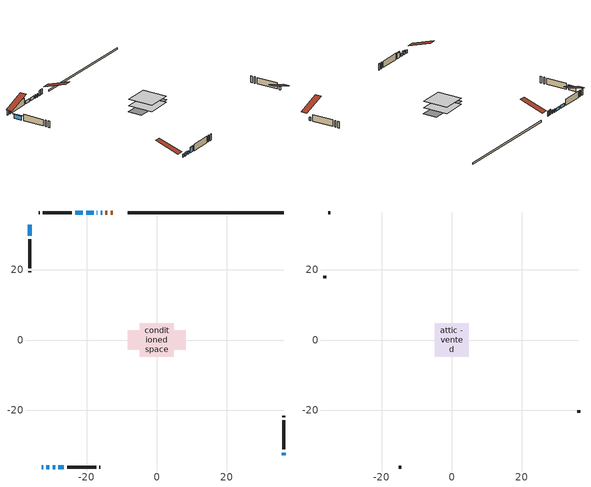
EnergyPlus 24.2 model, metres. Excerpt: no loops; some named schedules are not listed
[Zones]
conditioned space
 floor adiabatic (Floor2 construction): -4.82,-4.82 -4.82,4.82 4.82,4.82 4.82,-4.82 z0.61
 floor adiabatic (AdiabaticFloorConstruction): -4.82,-4.82 -4.82,4.82 4.82,4.82 4.82,-4.82 z0.61
 floor foundation (Slab1 construction): -8.34,-2.78 -8.34,2.78 8.34,2.78 8.34,-2.78 z0
 wall outside (AdiabaticWallConstruction 1): -12.57,36.27 -13.15,36.27 / -14.08,36.27 -14.7,36.27 z0.61:2.64
 wall outside (AdiabaticWallConstruction): -32.87,-36.27 -32.46,-36.27 / -29.74,-36.27 -29.02,-36.27 / 36.27,-32.87 36.27,-32.15 / -15.63,36.27 -16.03,36.27 / -16.95,36.27 -17.11,36.27 / -18.04,36.27 -20.15,36.27 / -21.08,36.27 -23.28,36.27 z0.61:1.83; -31.54,-36.27 -30.67,-36.27 z0.61:1.68; -36.27,32.86 -36.27,29.76 z0.61:2.08; -28.09,-36.27 -26.54,-36.27 z0.61:2.64
 wall outside (Wall1 construction): -24.2,36.27 -32.5,36.27 / -25.61,-36.27 -17.32,-36.27 / -36.27,28.84 -36.27,20.54 / 36.27,-31.22 36.27,-22.93 z0.61:3.05
 wall outside (Wall2 construction): -33.43,36.27 -33.75,36.27 / -16.39,-36.27 -16.07,-36.27 / -36.27,19.61 -36.27,19.29 / 36.27,-22 36.27,-21.68 z0.61:3.05
 wall foundation (FoundationWall1 construction): 36.27,36.27 -8.23,36.27 z0:0.61
 window (WindowConstruction 8): -32.86,-36.27 -32.46,-36.27 z0.61:1.83
 window (WindowConstruction 5): -31.54,-36.27 -30.67,-36.27 z0.61:1.68
 window (WindowConstruction 6): -29.74,-36.27 -29.02,-36.27 z0.61:1.83
 window (WindowConstruction 7): 36.27,-32.86 36.27,-32.15 z0.61:1.83
 window (WindowConstruction 9): -15.63,36.27 -16.03,36.27 z0.61:1.83
 window (WindowConstruction): -16.96,36.27 -17.11,36.27 z0.61:1.83
 window (WindowConstruction 1): -18.04,36.27 -20.15,36.27 z0.61:1.83
 window (WindowConstruction 2): -21.08,36.27 -23.28,36.27 z0.61:1.83
 window (WindowConstruction 3): -36.27,32.86 -36.27,29.76 z0.61:2.08
 window (WindowConstruction 4): -28.09,-36.27 -26.54,-36.27 z0.61:2.64
 door (Door): -12.57,36.27 -13.15,36.27 z0.61:2.64
 door (Door 1): -14.08,36.27 -14.7,36.27 z0.61:2.64
 ceiling adiabatic (AdiabaticFloorConstruction): 4.82,-4.82 4.82,4.82 -4.82,4.82 -4.82,-4.82 z0.61
attic - vented
 floor to conditioned space (Floor1 construction Reversed): -4.82,-4.82 -4.82,4.82 4.82,4.82 4.82,-4.82 z3.05
 wall outside (Wall3 construction): -34.68,36.27 -35.34,36.27 / -15.14,-36.27 -14.48,-36.27 / -36.27,18.36 -36.27,17.7 / 36.27,-20.75 36.27,-20.09 z0.61:3.05
 roof outside (Roof1 construction): -11.64,36.27,3.05 -11.64,26.88,6.18 -9.16,26.88,6.18 -9.16,36.27,3.05; -33.79,-36.27,3.05 -33.79,-26.88,6.18 -36.27,-26.88,6.18 -36.27,-36.27,3.05; -36.27,33.79,3.05 -26.88,33.79,6.18 -26.88,36.27,6.18 -36.27,36.27,3.05; 36.27,-33.79,3.05 26.88,-33.79,6.18 26.88,-36.27,6.18 36.27,-36.27,3.05
shading: -30.37,-36.27 -31.83,-36.27 -31.83,-36.57 -30.37,-36.57 z1.98; -36.27,29.47 -36.27,33.16 -36.57,33.16 -36.57,29.47 z2.38; -26.39,-36.27 -28.24,-36.27 -28.24,-36.57 -26.39,-36.57 z2.79
[Building]
Building 1: Terrain=Suburbs
[Site:Location]
Charlottetown AP_PE: Latitude {deg}=46.29; Longitude {deg}=-63.12; Time Zone {hr}=-4; Elevation {m}=48; Keep Site Location Information=Yes
[Site:GroundTemperature:Shallow]
1.81207, -0.126142, -0.281361, 0.638419, 4.33082, 8.00603, 11.1922, 13.2106, 13.3821, 11.7405, 8.63552, 5.07305
[Site:WaterMainsTemperature]
Calculation Method=Schedule; Temperature Schedule=mains temperature schedule
[Material] Roughness=Rough; Thermal Absorptance=0.9
Name | Thickness {m} | Conductivity {W/m-K} | Density {kg/m3} | Specific Heat {J/kg-K} | Solar Absorptance | Visible Absorptance
asphalt or fiberglass shingles | 0.00635 | 0.162714 | 1121.4 | 1465.45 | 0.4 | 0.4
ceiling loosefill ins | 0.0846667 | 0.0480833 | 16.02 | 1046.75 | 0.7 | 0.7
ceiling stud and cavity | 0.1397 | 0.101584 | 65.682 | 1177.47 | 0.7 | 0.7
concrete 4.0 in. | 0.1016 | 1.803125 | 2242.8 | 837.4 | 0.7 | 0.7
concrete 8.0 in. | 0.2032 | 1.803125 | 2242.8 | 837.4 | 0.7 | 0.7
door material | 0.04445 | 0.053851 | 512.64 | 1214.23 | 0.7 | 0.7
exterior vertical ins | 0.0052336 | 0.029427 | 32.04 | 1214.23 | 0.7 | 0.7
floor covering | 0.0127 | 0.0433444 | 54.468 | 1339.84 | 0.6 | 0.6
floor rigid ins | 0.051816 | 0.029427 | 32.04 | 1214.23 | 0.7 | 0.7
floor rigid ins 1; wall rigid ins | 0.512978 | 0.029427 | 32.04 | 1214.23 | 0.7 | 0.7
floor stud and cavity | 0.1397 | 1.32457 | 92.3553 | 1139.71 | 0.7 | 0.7
floor stud and cavity 1 | 0.1397 | 1.75129 | 37.0049 | 1207.88 | 0.7 | 0.7
furniture material conditioned space 1 | 0.1524 | 0.115458 | 640.8 | 1214.23 | 0.6 | 0.6
gypsum board | 0.0127 | 0.160291 | 801 | 837.4 | 0.6 | 0.6
gypsum board 1 | 0.0127 | 0.160291 | 801 | 837.4 | 0.7 | 0.7
osb sheathing 0.5 in. | 0.0127 | 0.115458 | 512.64 | 1214.23 | 0.7 | 0.7
osb sheathing 0.75 in. | 0.01905 | 0.115458 | 512.64 | 1214.23 | 0.7 | 0.7
wall stud and cavity | 0.1397 | 0.0911936 | 139.0536 | 1170.24 | 0.7 | 0.7
wall stud and cavity 1 | 0.1397 | 0.116332 | 139.0536 | 1170.24 | 0.7 | 0.7
wall stud and cavity 2 | 0.0889 | 6.9971 | 50.32683 | 1063.81 | 0.6 | 0.6
wall stud and cavity 3 | 0.0889 | 0.380278 | 52.3479 | 1209.89 | 0.7 | 0.7
wall stud and cavity 4 | 0.0889 | 0.391764 | 83.0341 | 1211.67 | 0.7 | 0.7
wood siding | 0.0254 | 0.102417 | 544.68 | 1172.36 | 0.4 | 0.4
wood siding 1 | 0.00254 | 0.102417 | 544.68 | 1172.36 | 0.4 | 0.4
wood siding 2; wood siding 3 | 0.0254 | 0.102417 | 544.68 | 1172.36 | 0.7 | 0.7
[WindowMaterial:SimpleGlazingSystem]
Name | U-Factor {W/m2-K} | Solar Heat Gain Coefficient
WindowMaterial | 6.63077 | 0.46
WindowMaterial 1 | 2.80323 | 0.64
WindowMaterial 2 | 2.8072 | 0.68
WindowMaterial 3 | 2.80834 | 0.7
WindowMaterial 4 | 2.95483 | 0.58
WindowMaterial 5 | 2.80436 | 0.64
WindowMaterial 6 | 2.80323 | 0.63
WindowMaterial 7 | 2.80039 | 0.59
[Construction]
AdiabaticFloorConstruction: floor stud and cavity 1, floor rigid ins 1, osb sheathing 0.75 in., floor covering
AdiabaticWallConstruction: wood siding 2, wall rigid ins, wall stud and cavity 3, gypsum board
AdiabaticWallConstruction 1: wood siding 3, wall rigid ins, wall stud and cavity 3, gypsum board
Door; Door 1: door material
Floor1 construction Reversed: gypsum board, ceiling stud and cavity, ceiling loosefill ins
Floor2 construction: floor stud and cavity, floor rigid ins, osb sheathing 0.75 in., floor covering
FoundationWall1 construction: concrete 8.0 in., gypsum board 1
furniture construction conditioned space 1: furniture material conditioned space 1
PartitionWallConstruction: gypsum board, wall stud and cavity 4, gypsum board
Roof1 construction: asphalt or fiberglass shingles
Slab1 construction: concrete 4.0 in.
Wall1 construction: wood siding, osb sheathing 0.5 in., wall stud and cavity, gypsum board
Wall2 construction: wood siding, osb sheathing 0.5 in., wall stud and cavity 1, gypsum board
Wall3 construction: wood siding 1, wall stud and cavity 2
WindowConstruction: WindowMaterial
WindowConstruction 1; WindowConstruction 6: WindowMaterial 1
WindowConstruction 2: WindowMaterial 2
WindowConstruction 3: WindowMaterial 3
WindowConstruction 4: WindowMaterial 4
WindowConstruction 5: WindowMaterial 5
WindowConstruction 7: WindowMaterial 6
WindowConstruction 8; WindowConstruction 9: WindowMaterial 7
[Zone] Multiplier=1; Part of Total Floor Area=Yes
Name | Volume {m3}
attic - vented | 47.1924
conditioned space | 212.4
[Space]
Name | Zone | Volume {m3}
attic - vented 1 | attic - vented | 47.1924
conditioned space 1 | conditioned space | 212.4
[ZoneInfiltration:EffectiveLeakageArea]
infil attic - vented 1: Zone or Space=attic - vented 1; Schedule=Always On Discrete; Effective Air Leakage Area {cm2}=3327.76; Stack Coefficient=0.000387168; Wind Coefficient=1.32944e-05
[ZoneMixing]
whole house fan mix: Zone or Space=attic - vented; Schedule=Always On Continuous; Design Flow Rate Calculation Method=Flow/Zone; Design Flow Rate {m3/s}=0; Source Zone or Space=conditioned space
[SurfaceProperty:ExposedFoundationPerimeter]
Slab1: Exposed Perimeter Calculation Method=TotalExposedPerimeter; Total Exposed Perimeter {m}=44.502
[InternalMass] Zone or ZoneList=conditioned space; Space or SpaceList=conditioned space 1
Name | Construction | Surface Area {m2}
furniture mass conditioned space 1 | furniture construction conditioned space 1 | 111.48
partition wall mass | PartitionWallConstruction | 185.8
[Lights]
interior lighting: Zone or ZoneList or Space or SpaceList=conditioned space 1; Schedule=interior lighting schedule; Design Level Calculation Method=LightingLevel; Lighting Level {W}=343.2; Return Air Fraction=0; Fraction Radiant=0.6; Fraction Visible=0.2; Fraction Replaceable=1
[People]
occupants: Zone or ZoneList or Space or SpaceList=conditioned space 1; Number of People Schedule=occupants schedule; Number of People Calculation Method=People; Number of People=3; Fraction Radiant=0.314171; Sensible Heat Fraction=0.56303; Activity Level Schedule=occupants activity schedule; Carbon Dioxide Generation Rate {m3/s-W}=0; Enable ASHRAE 55 Comfort Warnings=No; Mean Radiant Temperature Calculation Type=EnclosureAveraged
[ElectricEquipment] Zone or ZoneList or Space or SpaceList=conditioned space 1; Design Level Calculation Method=EquipmentLevel
Name | Schedule | Design Level {W} | Fraction Latent | Fraction Radiant | Fraction Lost
clothes dryer | clothes dryer schedule | 140.772 | 0.015 | 0.081 | 0.85
clothes washer | clothes washer schedule | 32.1985 | 0.03 | 0.162 | 0.7
cooking range | cooking range schedule | 215.147 | 0.08 | 0.432 | 0.2
dishwasher | dishwasher schedule | 66.8632 | 0.3 | 0.18 | 0.4
fridge | fridge schedule | 72.9452 | 0 | 0.6 | 0
mech vent bath fan 0 | mech vent bath fan 0 schedule | 50.2 | 0 | 0 | 1
mech vent house fan | mech vent house fan schedule | 0 | 0 | 0 | 1
mech vent house fan cfis | mech vent house fan cfis schedule | 0 | 0 | 0 | 0
misc plug loads | misc plug loads schedule | 494.7 | 0.045 | 0.513 | 0.1
whole house fan | Always On Discrete | 0 | 0 | 0 | 1
[OtherEquipment] Zone or ZoneList or Space or SpaceList=conditioned space 1; Design Level Calculation Method=EquipmentLevel
Name | Fuel Type | Schedule | Design Level {W} | Fraction Latent | Fraction Radiant | Fraction Lost
clothes dryer 1 | Electricity | clothes dryer schedule | 0 | 0.015 | 0.081 | 0.85
cooking range 1 | Electricity | cooking range schedule | 0 | 0.08 | 0.432 | 0.2
general water use latent | None | general water use schedule | 62.594 | 1 | 0 | 0
general water use sensible | None | general water use schedule | -61.6891 | 0 | 0.6 | 0
mech vent house fan latent load | None | Always On Discrete | 0 | 1 | 0 | 0
mech vent house fan sensible load | None | Always On Discrete | 0 | 0 | 0 | 0
water heater energy adjustment1 | Electricity | Always On Discrete | 0.01 | 0 | 0 | 1
[ZoneInfiltration:DesignFlowRate] Zone or ZoneList or Space or SpaceList=conditioned space 1; Schedule=Always On Discrete; Design Flow Rate Calculation Method=Flow/Zone; Design Flow Rate {m3/s}=0
infil flow; natural vent flow; whole house fan flow
[ZoneControl:Thermostat]
conditioned space Thermostat: Zone or ZoneList=conditioned space; Control Type Schedule=conditioned space Thermostat Schedule; Control 1=conditioned space temperature setpoint; Temperature Difference Between Cutout And Setpoint {deltaC}=0
[ZoneHVAC:Baseboard:Convective:Electric]
electric baseboard: Availability Schedule=Always On Discrete; Heating Design Capacity {W}=14113.7; Efficiency=1
[AirLoopHVAC:UnitarySystem]
unit heater unitary system: Control Type=Load; Controlling Zone or Thermostat Location=conditioned space; Dehumidification Control Type=None; Availability Schedule=Always On Discrete; Supply Fan=unit heater supply fan; Fan Placement=BlowThrough; Supply Air Fan Operating Mode Schedule=unit heater auto fan schedule; Heating Coil=unit heater htg coil; DX Heating Coil Sizing Ratio=1; Use DOAS DX Cooling Coil=No; Minimum Supply Air Temperature {C}=2; Latent Load Control=SensibleOnlyLoadControl; Cooling Supply Air Flow Rate Method=None; Heating Supply Air Flow Rate Method=SupplyAirFlowRate; Heating Supply Air Flow Rate {m3/s}=0.00141584; No Load Supply Air Flow Rate Method=SupplyAirFlowRate; No Load Supply Air Flow Rate {m3/s}=0; No Load Supply Air Flow Rate Control Set To Low Speed=Yes; Maximum Supply Air Temperature {C}=48.8889; Maximum Outdoor Dry-Bulb Temperature for Supplemental Heater Operation {C}=21; Ancillary On-Cycle Electric Power {W}=0; Ancillary Off-Cycle Electric Power {W}=0
[Fan:SystemModel]
unit heater supply fan: Availability Schedule=Always On Discrete; Design Maximum Air Flow Rate {m3/s}=0.00141584; Speed Control Method=Discrete; Electric Power Minimum Flow Rate Fraction=0.2; Design Pressure Rise {Pa}=500; Motor Efficiency=1; Motor In Air Stream Fraction=1; Design Electric Power Consumption {W}=Autosize; Design Power Sizing Method=PowerPerFlow; Electric Power Per Unit Flow Rate {W/(m3/s)}=1e-06; Electric Power Per Unit Flow Rate Per Unit Pressure {W/((m3/s)-Pa)}=1.66667; Fan Total Efficiency=0.7; Motor Loss Radiative Fraction=0; Number of Speeds=1; Speed Flow Fraction 1=1; Speed Electric Power Fraction 1=1
[Coil:Heating:Fuel]
unit heater htg coil: Availability Schedule=Always On Discrete; Fuel Type=Propane; Burner Efficiency=0.3; Nominal Capacity {W}=0.293071; On Cycle Parasitic Electric Load {W}=0; Off Cycle Parasitic Fuel Load {W}=0
[Zone equipment]
conditioned space: electric baseboard, unit heater unitary system
[Foundation:Kiva]
Foundation Kiva 1: Initial Indoor Air Temperature {C}=18; Wall Height Above Grade {m}=0.609996; Wall Depth Below Slab {m}=0.2032; Custom Block Material Name 1=exterior vertical ins; Custom Block Depth 1 {m}=0.609996; Custom Block X Position 1 {m}=0.2159; Custom Block Z Position 1 {m}=0
[Foundation:Kiva:Settings]
Soil Conductivity {W/m-K}=0.849921; Soil Density {kg/m3}=1842.3; Soil Specific Heat {J/kg-K}=418.7; Ground Solar Absorptivity=0.9; Ground Thermal Absorptivity=0.9; Ground Surface Roughness {m}=0.03; Far-Field Width {m}=40; Deep-Ground Boundary Condition=ZeroFlux; Deep-Ground Depth {m}=40; Minimum Cell Dimension {m}=0.2; Maximum Cell Growth Coefficient=3; Simulation Timestep=Timestep
[Exterior:Lights]
exterior lighting: Schedule=exterior lighting schedule; Design Level {W}=75.6
[EnergyManagementSystem:GlobalVariable]
infil_program_Qfan
infil_program_Qinf
natural_vent_program_Qnv
natural_vent_program_Qwhf
[EnergyManagementSystem:Sensor]
Name | Output:Variable or Output:Meter Index Key | Output:Variable or Output:Meter
airflow_gain | infil flow | Infiltration Sensible Heat Gain Energy
airflow_gain_1 | natural vent flow | Infiltration Sensible Heat Gain Energy
airflow_gain_2 | whole house fan flow | Infiltration Sensible Heat Gain Energy
airflow_loss | infil flow | Infiltration Sensible Heat Loss Energy
airflow_loss_1 | natural vent flow | Infiltration Sensible Heat Loss Energy
airflow_loss_2 | whole house fan flow | Infiltration Sensible Heat Loss Energy
clg_load_cond |  | Cooling:EnergyTransfer:Zone:CONDITIONED SPACE
clg_sp_s; clg_sp_s_1 | cooling setpoint | Schedule Value
clothes_dryer_exhaust_0_sch_s | clothes dryer exhaust 0 schedule | Schedule Value
conditioned_space_clg_unmet_s | conditioned space | Zone Cooling Setpoint Not Met Time
conditioned_space_htg_unmet_s | conditioned space | Zone Heating Setpoint Not Met Time
cool_season | cooling season schedule | Schedule Value
fridge_tin_s | conditioned space | Zone Mean Air Temperature
htg_load_cond |  | Heating:EnergyTransfer:Zone:CONDITIONED SPACE
htg_sp_s; htg_sp_s_1 | heating setpoint | Schedule Value
ig_ee_conv | clothes dryer | Electric Equipment Convective Heating Energy
ig_ee_conv_2 | cooking range | Electric Equipment Convective Heating Energy
ig_ee_conv_4 | fridge | Electric Equipment Convective Heating Energy
ig_ee_conv_5 | misc plug loads | Electric Equipment Convective Heating Energy
ig_ee_conv_6 | whole house fan | Electric Equipment Convective Heating Energy
ig_ee_rad | clothes dryer | Electric Equipment Radiant Heating Energy
ig_ee_rad_2 | cooking range | Electric Equipment Radiant Heating Energy
ig_ee_rad_4 | fridge | Electric Equipment Radiant Heating Energy
ig_ee_rad_5 | misc plug loads | Electric Equipment Radiant Heating Energy
ig_ee_rad_6 | whole house fan | Electric Equipment Radiant Heating Energy
ig_lgt_conv | interior lighting | Lights Convective Heating Energy
ig_lgt_rad | interior lighting | Lights Radiant Heating Energy
ig_lgt_vis | interior lighting | Lights Visible Radiation Heating Energy
ig_oe_conv | clothes dryer 1 | Other Equipment Convective Heating Energy
ig_oe_conv_1 | cooking range 1 | Other Equipment Convective Heating Energy
ig_oe_conv_2 | general water use latent | Other Equipment Convective Heating Energy
ig_oe_conv_3 | general water use sensible | Other Equipment Convective Heating Energy
ig_oe_conv_4 | water heater energy adjustment1 | Other Equipment Convective Heating Energy
ig_oe_rad | clothes dryer 1 | Other Equipment Radiant Heating Energy
ig_oe_rad_1 | cooking range 1 | Other Equipment Radiant Heating Energy
ig_oe_rad_2 | general water use latent | Other Equipment Radiant Heating Energy
ig_oe_rad_3 | general water use sensible | Other Equipment Radiant Heating Energy
ig_oe_rad_4 | water heater energy adjustment1 | Other Equipment Radiant Heating Energy
ig_ppl_conv | occupants | People Convective Heating Energy
ig_ppl_rad | occupants | People Radiant Heating Energy
im_conv | furniture mass conditioned space 1 | Surface Inside Face Convection Heat Gain Energy
im_conv_1 | partition wall mass | Surface Inside Face Convection Heat Gain Energy
im_ig | furniture mass conditioned space 1 | Surface Inside Face Internal Gains Radiation Heat Gain Energy
im_ig_1 | partition wall mass | Surface Inside Face Internal Gains Radiation Heat Gain Energy
im_lgt | furniture mass conditioned space 1 | Surface Inside Face Lights Radiation Heat Gain Energy
im_lgt_1 | partition wall mass | Surface Inside Face Lights Radiation Heat Gain Energy
im_sol | furniture mass conditioned space 1 | Surface Inside Face Solar Radiation Heat Gain Energy
im_sol_1 | partition wall mass | Surface Inside Face Solar Radiation Heat Gain Energy
im_surf | furniture mass conditioned space 1 | Surface Inside Face Net Surface Thermal Radiation Heat Gain Energy
im_surf_1 | partition wall mass | Surface Inside Face Net Surface Thermal Radiation Heat Gain Energy
mech_vent_bath_fan_0_sch_s | mech vent bath fan 0 schedule | Schedule Value
mv_conv | mech vent bath fan 0 | Electric Equipment Convective Heating Energy
mv_conv_1 | mech vent house fan | Electric Equipment Convective Heating Energy
mv_conv_2 | mech vent house fan cfis | Electric Equipment Convective Heating Energy
mv_conv_3 | mech vent house fan latent load | Other Equipment Convective Heating Energy
mv_conv_4 | mech vent house fan sensible load | Other Equipment Convective Heating Energy
mv_rad | mech vent bath fan 0 | Electric Equipment Radiant Heating Energy
mv_rad_1 | mech vent house fan | Electric Equipment Radiant Heating Energy
mv_rad_2 | mech vent house fan cfis | Electric Equipment Radiant Heating Energy
mv_rad_3 | mech vent house fan latent load | Other Equipment Radiant Heating Energy
mv_rad_4 | mech vent house fan sensible load | Other Equipment Radiant Heating Energy
natural_vent_s | natural vent schedule | Schedule Value
out_pb_s |  | Site Outdoor Air Barometric Pressure
out_wt_s |  | Site Outdoor Air Humidity Ratio
site_vw_s |  | Site Wind Speed
ss_back_out | Window1 | Surface Window Shortwave from Zone Back Out Window Heat Transfer Rate
ss_back_out_1 | Window10 | Surface Window Shortwave from Zone Back Out Window Heat Transfer Rate
ss_back_out_2 | Window11 | Surface Window Shortwave from Zone Back Out Window Heat Transfer Rate
ss_back_out_3 | Window12 | Surface Window Shortwave from Zone Back Out Window Heat Transfer Rate
ss_back_out_4 | Window13 | Surface Window Shortwave from Zone Back Out Window Heat Transfer Rate
ss_back_out_5 | Window2 | Surface Window Shortwave from Zone Back Out Window Heat Transfer Rate
ss_back_out_6 | Window3 | Surface Window Shortwave from Zone Back Out Window Heat Transfer Rate
ss_back_out_7 | Window7 | Surface Window Shortwave from Zone Back Out Window Heat Transfer Rate
ss_back_out_8 | Window8 | Surface Window Shortwave from Zone Back Out Window Heat Transfer Rate
ss_back_out_9 | Window9 | Surface Window Shortwave from Zone Back Out Window Heat Transfer Rate
ss_conv | Door1 | Surface Inside Face Convection Heat Gain Energy
ss_conv_1 | Door2 | Surface Inside Face Convection Heat Gain Energy
ss_conv_10 | Window8 | Surface Inside Face Convection Heat Gain Energy
ss_conv_11 | Window9 | Surface Inside Face Convection Heat Gain Energy
ss_conv_2 | Window1 | Surface Inside Face Convection Heat Gain Energy
ss_conv_3 | Window10 | Surface Inside Face Convection Heat Gain Energy
ss_conv_4 | Window11 | Surface Inside Face Convection Heat Gain Energy
ss_conv_5 | Window12 | Surface Inside Face Convection Heat Gain Energy
ss_conv_6 | Window13 | Surface Inside Face Convection Heat Gain Energy
ss_conv_7 | Window2 | Surface Inside Face Convection Heat Gain Energy
ss_conv_8 | Window3 | Surface Inside Face Convection Heat Gain Energy
ss_conv_9 | Window7 | Surface Inside Face Convection Heat Gain Energy
ss_ig | Door1 | Surface Inside Face Internal Gains Radiation Heat Gain Energy
ss_ig_1 | Door2 | Surface Inside Face Internal Gains Radiation Heat Gain Energy
ss_ig_10 | Window8 | Surface Inside Face Internal Gains Radiation Heat Gain Energy
ss_ig_11 | Window9 | Surface Inside Face Internal Gains Radiation Heat Gain Energy
ss_ig_2 | Window1 | Surface Inside Face Internal Gains Radiation Heat Gain Energy
ss_ig_3 | Window10 | Surface Inside Face Internal Gains Radiation Heat Gain Energy
ss_ig_4 | Window11 | Surface Inside Face Internal Gains Radiation Heat Gain Energy
ss_ig_5 | Window12 | Surface Inside Face Internal Gains Radiation Heat Gain Energy
ss_ig_6 | Window13 | Surface Inside Face Internal Gains Radiation Heat Gain Energy
ss_ig_7 | Window2 | Surface Inside Face Internal Gains Radiation Heat Gain Energy
ss_ig_8 | Window3 | Surface Inside Face Internal Gains Radiation Heat Gain Energy
ss_ig_9 | Window7 | Surface Inside Face Internal Gains Radiation Heat Gain Energy
ss_lgt | Door1 | Surface Inside Face Lights Radiation Heat Gain Energy
ss_lgt_1 | Door2 | Surface Inside Face Lights Radiation Heat Gain Energy
ss_sol | Door1 | Surface Inside Face Solar Radiation Heat Gain Energy
ss_sol_1 | Door2 | Surface Inside Face Solar Radiation Heat Gain Energy
ss_surf | Door1 | Surface Inside Face Net Surface Thermal Radiation Heat Gain Energy
ss_surf_1 | Door2 | Surface Inside Face Net Surface Thermal Radiation Heat Gain Energy
ss_surf_10 | Window8 | Surface Inside Face Net Surface Thermal Radiation Heat Gain Energy
ss_surf_11 | Window9 | Surface Inside Face Net Surface Thermal Radiation Heat Gain Energy
ss_surf_2 | Window1 | Surface Inside Face Net Surface Thermal Radiation Heat Gain Energy
ss_surf_3 | Window10 | Surface Inside Face Net Surface Thermal Radiation Heat Gain Energy
ss_surf_4 | Window11 | Surface Inside Face Net Surface Thermal Radiation Heat Gain Energy
ss_surf_5 | Window12 | Surface Inside Face Net Surface Thermal Radiation Heat Gain Energy
ss_surf_6 | Window13 | Surface Inside Face Net Surface Thermal Radiation Heat Gain Energy
ss_surf_7 | Window2 | Surface Inside Face Net Surface Thermal Radiation Heat Gain Energy
ss_surf_8 | Window3 | Surface Inside Face Net Surface Thermal Radiation Heat Gain Energy
ss_surf_9 | Window7 | Surface Inside Face Net Surface Thermal Radiation Heat Gain Energy
ss_trans_in | Window1 | Surface Window Transmitted Solar Radiation Rate
ss_trans_in_1 | Window10 | Surface Window Transmitted Solar Radiation Rate
ss_trans_in_2 | Window11 | Surface Window Transmitted Solar Radiation Rate
ss_trans_in_3 | Window12 | Surface Window Transmitted Solar Radiation Rate
ss_trans_in_4 | Window13 | Surface Window Transmitted Solar Radiation Rate
ss_trans_in_5 | Window2 | Surface Window Transmitted Solar Radiation Rate
ss_trans_in_6 | Window3 | Surface Window Transmitted Solar Radiation Rate
ss_trans_in_7 | Window7 | Surface Window Transmitted Solar Radiation Rate
ss_trans_in_8 | Window8 | Surface Window Transmitted Solar Radiation Rate
ss_trans_in_9 | Window9 | Surface Window Transmitted Solar Radiation Rate
ss_trans_out | Window1 | Surface Inside Face Initial Transmitted Diffuse Transmitted Out Window Solar Radiation Rate
ss_trans_out_1 | Window10 | Surface Inside Face Initial Transmitted Diffuse Transmitted Out Window Solar Radiation Rate
ss_trans_out_2 | Window11 | Surface Inside Face Initial Transmitted Diffuse Transmitted Out Window Solar Radiation Rate
ss_trans_out_3 | Window12 | Surface Inside Face Initial Transmitted Diffuse Transmitted Out Window Solar Radiation Rate
ss_trans_out_4 | Window13 | Surface Inside Face Initial Transmitted Diffuse Transmitted Out Window Solar Radiation Rate
ss_trans_out_5 | Window2 | Surface Inside Face Initial Transmitted Diffuse Transmitted Out Window Solar Radiation Rate
ss_trans_out_6 | Window3 | Surface Inside Face Initial Transmitted Diffuse Transmitted Out Window Solar Radiation Rate
ss_trans_out_7 | Window7 | Surface Inside Face Initial Transmitted Diffuse Transmitted Out Window Solar Radiation Rate
ss_trans_out_8 | Window8 | Surface Inside Face Initial Transmitted Diffuse Transmitted Out Window Solar Radiation Rate
ss_trans_out_9 | Window9 | Surface Inside Face Initial Transmitted Diffuse Transmitted Out Window Solar Radiation Rate
s_conv | Floor1 | Surface Inside Face Convection Heat Gain Energy
s_conv_1 | Floor2 | Surface Inside Face Convection Heat Gain Energy
s_conv_10 | Wall2:0 | Surface Inside Face Convection Heat Gain Energy
s_conv_11 | Wall2:180 | Surface Inside Face Convection Heat Gain Energy
s_conv_12 | Wall2:270 | Surface Inside Face Convection Heat Gain Energy
s_conv_13 | Wall2:90 | Surface Inside Face Convection Heat Gain Energy
s_conv_2 | FoundationWall1 | Surface Inside Face Convection Heat Gain Energy
s_conv_3 | inferred conditioned ceiling | Surface Inside Face Convection Heat Gain Energy
s_conv_4 | inferred conditioned floor | Surface Inside Face Convection Heat Gain Energy
s_conv_5 | Slab1 | Surface Inside Face Convection Heat Gain Energy
s_conv_6 | Wall1:0 | Surface Inside Face Convection Heat Gain Energy
s_conv_7 | Wall1:180 | Surface Inside Face Convection Heat Gain Energy
